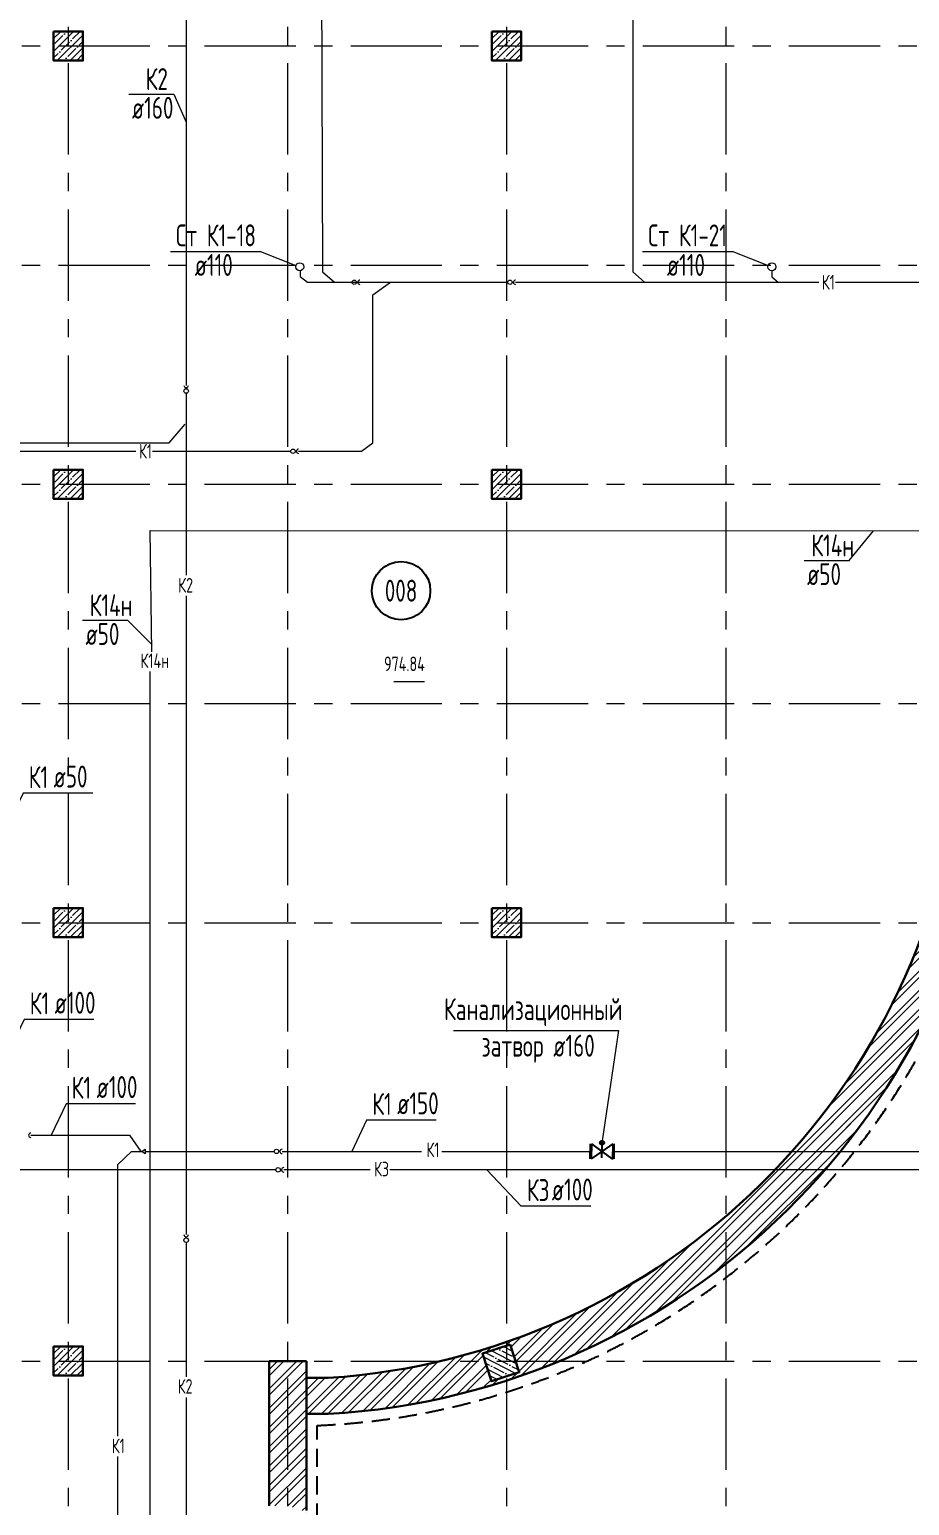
# Model space of a CAD drawing. Header units: millimetres. Extents: x -8689834 to 9419935, y -117443 to 166298.
# Drawn here: x -335702 to -323656, y 104623 to 124826 of the extents above; entities that cross this region are included whole.
import ezdxf
from ezdxf import colors
from ezdxf.entities.mleader import LeaderData, LeaderLine
from ezdxf.enums import TextEntityAlignment as Align
from ezdxf.math import Vec2, Vec3

# ---------------------------------------------------------------- set-up
doc = ezdxf.new("R2010")
doc.units = ezdxf.units.MM
doc.header["$MEASUREMENT"] = 0
doc.linetypes.add('CENTER', pattern=[2, 1.25, -0.25, 0.25, -0.25])
doc.linetypes.add('TRATTEGGIATA', pattern=[0.75, 0.5, -0.25])
doc.layers.get('0').update_dxf_attribs({"color": 250, "lineweight": 9})
for name, color, linetype, lineweight in [('АР_Колонны', 250, 'Continuous', 30), ('АР_Колонны Штрих', 250, 'Continuous', 5), ('АР_Маркер экспликации', 239, 'Continuous', 13), ('АР_МосжилНии_Стены', 127, 'Continuous', 30), ('АР_Номер помещения', 1, 'Continuous', 25), ('АР_Оси', 195, 'Continuous', 9), ('АР_Отметки', 250, 'Continuous', 15), ('АР_Помещения_площадь', 19, 'Continuous', 9), ('АР_стены', 250, 'Continuous', 30), ('АР_Штриховка кирпич', 250, 'Continuous', 9), ('ВК_канализация', 32, 'Continuous', 15)]:
    doc.layers.add(name, color=color, linetype=linetype, lineweight=lineweight)
doc.layers.add('АР_Кровля дорожки', color=245, linetype='Continuous')
doc.styles.add('ISOCPEUR', font='isocpeur.ttf', dxfattribs={"width": 0.7})
doc.styles.get("Standard").update_dxf_attribs({"font": 'isocpeur.ttf', "width": 0.7})

# ---------------------------------------------------------------- blocks, each defined once
blk = doc.blocks.new('*U246')
at = {"layer": 'АР_Номер помещения', "color": 7}
blk.add_circle((-11974.07101150486, -849.2380251303753), 400, dxfattribs=at)
at = {"layer": 'АР_Помещения_площадь', "color": 7}
blk.add_line((-11653.09565166259, -2097.252495448), (-12075.44400804408, -2097.252495448), dxfattribs=at)
at = {"color": 7, "style": 'ISOCPEUR', "width": 0.7, "flags": 1}
blk.add_attdef('КАТЕГОРИЯ', (-499.1655280450395, -2092.186355050572), '', height=250, dxfattribs=at)
at = {"layer": 'АР_Номер помещения', "color": 7, "style": 'ISOCPEUR', "width": 0.7}
blk.add_attdef('НОМЕР_ПОМЕЩЕНИЯ', text='', height=300, dxfattribs=at).set_placement((-11974.07101150777, -849.2380251303753), align=Align.MIDDLE_CENTER)
at = {"layer": 'АР_Помещения_площадь', "color": 7, "lineweight": 30, "width": 0.7, "flags": 104}
blk.add_attdef('ИМЯ_ПОМЕЩЕНИЯ', text='', height=100, dxfattribs=at).set_placement((157.6277002443094, 1217.141369806137), align=Align.MIDDLE_CENTER)
at = {"layer": 'АР_Помещения_площадь', "color": 7, "style": 'ISOCPEUR', "width": 0.7}
blk.add_attdef('ПЛОЩАДЬ_ПОМЕЩЕНИЯ', text='', height=200, dxfattribs=at).set_placement((-11648.2094936894, -1850.74696548065), align=Align.MIDDLE_RIGHT)
blk = doc.blocks.new('A$Cb1ac1438')
at = {"layer": 'АР_Колонны Штрих', "ltscale": 100}
h = blk.add_hatch(dxfattribs=at)
h.set_pattern_fill('ANSI35', color=256, scale=500, angle=161.0398319781508)
h.set_pattern_definition([(206.0398319781508, (898269.906760073, -348997.308166508), (54.8744852097032, -112.3111342341892), []), (206.0398319781508, (898186.3139504915, -348968.589842044), (54.8744852097032, -112.3111342341892), [156.25, -31.25, 0, -31.25])])
h.paths.add_polyline_path([(5719.346614299488, -202.5913746167789), (6097.64448702152, -332.5556754611025), (6227.608787865844, 45.74219726095907), (5849.310915143811, 175.7064981052536)])
h = blk.add_hatch(dxfattribs=at)
h.set_pattern_fill('ANSI35', color=256, scale=500, angle=-72.0645431068729)
h.set_pattern_definition([(332.9354568931271, (-256735.9129927806, 917047.4838722233), (56.87424014611736, 111.3118179161664), []), (332.9354568931271, (-256708.6942039412, 916963.3908433332), (56.87424014611736, 111.3118179161664), [156.25, -31.25, 0, -31.25])])
h.paths.add_polyline_path([(173.2168417862558, -6154.528628895481), (50.03866453003138, -5773.967021993492), (-330.5229423719575, -5897.145199249746), (-207.3447651157039, -6277.70680615172)])
at = {"layer": 'АР_Колонны', "ltscale": 100}
for points in [[(6097.64448702152, -332.5556754611025), (5719.346614299488, -202.5913746167789), (5849.310915143811, 175.7064981052536), (6227.608787865844, 45.74219726095907)], [(50.03866453003138, -5773.967021993492), (173.2168417862558, -6154.528628895481), (-207.3447651157039, -6277.70680615172), (-330.5229423719575, -5897.145199249746)]]:
    blk.add_lwpolyline(points, close=True, dxfattribs=at)
blk = doc.blocks.new('_DotSmall')
at = {"color": 0, "linetype": 'ByBlock', "const_width": 0.5}
blk.add_lwpolyline([(-0.0625, 0, 1), (0.0625, 0, 1)], format="xyb", close=True, dxfattribs=at)
blk = doc.blocks.new('Подложка')
at = {"layer": 'АР_Колонны Штрих', "ltscale": 100}
h = blk.add_hatch(dxfattribs=at)
h.set_pattern_fill('ANSI35', scale=500)
h.set_pattern_definition([(45, (-1292424.170391682, 164672.1571121852), (-88.38834764831844, 88.38834764831844), []), (45, (-1292335.782044182, 164672.1571121852), (-88.38834764831844, 88.38834764831844), [156.25, -31.25, 0, -31.25])])
h.paths.add_polyline_path([(-334972.0711264507, 124800.6824583525), (-335372.0711264507, 124800.6824583525), (-335372.0711264507, 124400.6824583525), (-334972.0711264507, 124400.6824583525)])
h = blk.add_hatch(dxfattribs=at)
h.set_pattern_fill('ANSI35', scale=500)
h.set_pattern_definition([(45, (-1286424.170391682, 164672.1571121852), (-88.38834764831844, 88.38834764831844), []), (45, (-1286335.782044182, 164672.1571121852), (-88.38834764831844, 88.38834764831844), [156.25, -31.25, 0, -31.25])])
h.paths.add_polyline_path([(-328972.0711264506, 124800.6824583525), (-329372.0711264506, 124800.6824583525), (-329372.0711264506, 124400.6824583525), (-328972.0711264506, 124400.6824583525)])
h = blk.add_hatch(dxfattribs=at)
h.set_pattern_fill('ANSI35', scale=500)
h.set_pattern_definition([(45, (-1292424.170391682, 158672.1571121852), (-88.38834764831844, 88.38834764831844), []), (45, (-1292335.782044182, 158672.1571121852), (-88.38834764831844, 88.38834764831844), [156.25, -31.25, 0, -31.25])])
h.paths.add_polyline_path([(-334972.0711264507, 118800.6824583525), (-335372.0711264507, 118800.6824583525), (-335372.0711264507, 118400.6824583525), (-334972.0711264507, 118400.6824583525)])
h = blk.add_hatch(dxfattribs=at)
h.set_pattern_fill('ANSI35', scale=500)
h.set_pattern_definition([(45, (-1286424.170391682, 158672.1571121852), (-88.38834764831844, 88.38834764831844), []), (45, (-1286335.782044182, 158672.1571121852), (-88.38834764831844, 88.38834764831844), [156.25, -31.25, 0, -31.25])])
h.paths.add_polyline_path([(-328972.0711264506, 118800.6824583525), (-329372.0711264506, 118800.6824583525), (-329372.0711264506, 118400.6824583525), (-328972.0711264506, 118400.6824583525)])
h = blk.add_hatch(dxfattribs=at)
h.set_pattern_fill('ANSI35', scale=500)
h.set_pattern_definition([(45, (-1292424.170391682, 152672.1571121852), (-88.38834764831844, 88.38834764831844), []), (45, (-1292335.782044182, 152672.1571121852), (-88.38834764831844, 88.38834764831844), [156.25, -31.25, 0, -31.25])])
h.paths.add_polyline_path([(-334972.0711264507, 112800.6824583525), (-335372.0711264507, 112800.6824583525), (-335372.0711264507, 112400.6824583525), (-334972.0711264507, 112400.6824583525)])
h = blk.add_hatch(dxfattribs=at)
h.set_pattern_fill('ANSI35', scale=500)
h.set_pattern_definition([(45, (-1286424.170391682, 152672.1571121852), (-88.38834764831844, 88.38834764831844), []), (45, (-1286335.782044182, 152672.1571121852), (-88.38834764831844, 88.38834764831844), [156.25, -31.25, 0, -31.25])])
h.paths.add_polyline_path([(-328972.0711264506, 112800.6824583525), (-329372.0711264506, 112800.6824583525), (-329372.0711264506, 112400.6824583525), (-328972.0711264506, 112400.6824583525)])
h = blk.add_hatch(dxfattribs=at)
h.set_pattern_fill('ANSI35', scale=500)
h.set_pattern_definition([(45, (-1292424.170391682, 146672.1571121852), (-88.38834764831844, 88.38834764831844), []), (45, (-1292335.782044182, 146672.1571121852), (-88.38834764831844, 88.38834764831844), [156.25, -31.25, 0, -31.25])])
h.paths.add_polyline_path([(-334972.0711264507, 106800.6824583525), (-335372.0711264507, 106800.6824583525), (-335372.0711264507, 106400.6824583525), (-334972.0711264507, 106400.6824583525)])
at = {"layer": 'АР_Штриховка кирпич', "ltscale": 100}
h = blk.add_hatch(dxfattribs=at)
h.set_pattern_fill('ANSI32', scale=500)
h.set_pattern_definition([(45, (-1298551.721179725, 164426.8594320829), (-132.5825214724777, 132.5825214724777), []), (45, (-1298463.332832225, 164426.8594320829), (-132.5825214724777, 132.5825214724777), [])])
h.paths.add_polyline_path([(-322946.1180642748, 112648.224219518), (-322961.2216596514, 112600.6824583525), (-323172.0711264503, 112600.6824583525), (-323199.1559286597, 112732.6939443187)], flags=16)
h.paths.add_polyline_path([(-323382.9205932492, 112600.6824583525), (-323324.9686016155, 112776.5329568123), (-323198.5888596172, 112734.3445592263), (-323172.0711264503, 112600.6824583525)], flags=16)
h.paths.add_polyline_path([(-323072.9704356921, 112268.2411963662), (-323199.3501776903, 112310.4295939522), (-323172.0711264503, 112600.6824583525), (-322961.2216596514, 112600.6824583525)], flags=16)
h.paths.add_polyline_path([(-323198.7831086478, 112312.0802088598), (-323451.8209730327, 112396.5499336605), (-323382.9205932493, 112600.6824583525), (-323172.0711264503, 112600.6824583525)], flags=16)
edge = h.paths.add_edge_path()
edge.add_line((-322067.0711264503, 115850.6824583481), (-322937.0711264506, 115850.6824583765))
edge.add_arc((-1477104.667928795, 115380.6824575035), 1154167.692499015, -0.02333197960928146, 0.023331979694489746, ccw=False)
edge.add_arc((-332221.3052867504, 115664.1989911303), 9314.761999561275, 321.68271989326865, 355.35999482408715, ccw=False)
edge.add_line((-324913.0416397232, 109888.9004210118), (-324376.4676794859, 109758.9389800894))
edge.add_arc((-332173.8220975739, 115605.6691985809), 9745.921719832271, 323.1361487127608, 355.9107374150291)
edge.add_line((-322452.7118934882, 114910.6824583331), (-322452.7118934878, 115210.6824583402))
edge.add_line((-322452.7118934878, 115210.6824583402), (-322067.0711264503, 115210.6824583525))
edge.add_line((-322067.0711264503, 115210.6824583525), (-322067.0711264503, 115850.6824583481))
h = blk.add_hatch(dxfattribs=at)
h.set_pattern_fill('ANSI32', scale=500)
h.set_pattern_definition([(45, (-1298418.673593336, 164822.7913692372), (-132.5825214724777, 132.5825214724777), []), (45, (-1298330.285245836, 164822.7913692372), (-132.5825214724777, 132.5825214724777), [])])
h.paths.add_polyline_path([(-328782.1922958228, 102375.6824583525), (-329292.1922958228, 101865.6824583525), (-329292.1922958228, 99715.68245835253), (-331012.0361820102, 99715.68245835253), (-331012.0361820101, 98935.68245835259), (-329682.0012375686, 98935.68245835253), (-329682.0012375687, 93215.35490996396), (-329172.0711264507, 93215.35490996396), (-329172.0711264506, 98935.68245835247), (-326172.0711264504, 98935.68245835253), (-326172.0361820101, 97157.1086185961), (-325662.0361820112, 97157.1086185961), (-325662.036182011, 99445.8378912746), (-328782.1922958228, 99445.68245835253)])
h.paths.add_polyline_path([(-329172.0711264506, 106811.5015921848), (-329172.0711264506, 106600.6824583525), (-329460.5545658352, 106575.5444848357), (-329502.718766466, 106702.0333479182)], flags=16)
h.paths.add_polyline_path([(-329123.7855920562, 106828.3533511282), (-329039.4553213065, 106575.370016665), (-329172.0711264506, 106600.6824583525), (-329172.0711264506, 106811.5015921848)], flags=16)
h.paths.add_polyline_path([(-329172.0711264505, 106389.8633245202), (-329377.8847872713, 106322.0236910044), (-329462.2150580211, 106575.0070254675), (-329172.0711264505, 106600.6824583525)], flags=16)
h.paths.add_polyline_path([(-329172.0711264506, 106389.8633245203), (-329172.0711264506, 106600.6824583525), (-329041.1158134926, 106574.8325572968), (-328998.9516128617, 106448.3436942143)], flags=16)
h.paths.add_polyline_path([(-332101.1061155543, 104554.3739539081), (-331912.1922958226, 104554.3739539081), (-331912.1922958226, 103474.4889956772), (-332101.1061155543, 103474.4889956772)], flags=17)
edge = h.paths.add_edge_path()
edge.add_line((-332422.192295823, 104619.3739539081), (-332101.1061155544, 104619.3739539081))
edge.add_line((-332101.1061155544, 104619.3739539081), (-332101.1061155543, 103409.4889956772))
edge.add_line((-332101.1061155543, 103409.4889956772), (-332422.1922958228, 103409.4889956772))
edge.add_line((-332422.1922958228, 103409.4889956772), (-332422.1922958227, 98935.4897598165))
edge.add_line((-332422.1922958227, 98935.4897598165), (-331011.9628120004, 98935.71915412537))
edge.add_line((-331011.9628120004, 98935.71915412537), (-331012.1095520199, 99715.64576257975))
edge.add_line((-331012.1095520199, 99715.64576257975), (-331642.1922958228, 99715.56315136206))
edge.add_line((-331642.1922958228, 99715.56315136206), (-331642.1922958228, 101865.6824583525))
edge.add_line((-331642.1922958228, 101865.6824583525), (-329292.1922958228, 101865.6824583525))
edge.add_line((-329292.1922958228, 101865.6824583525), (-328782.1922958228, 102375.6824583525))
edge.add_line((-328782.1922958228, 102375.6824583525), (-331911.7639104379, 102375.6824583525))
edge.add_line((-331911.7639104379, 102375.6824583525), (-331912.1922958228, 105875.9435017856))
edge.add_line((-331912.1922958228, 105875.9435017856), (-331612.1922957873, 105875.9435017877))
edge.add_arc((-332173.8220975736, 115605.6691985811), 9745.92171983219, 273.3036233390724, 293.0807652531338)
edge.add_arc((-332173.8220975742, 115605.6691985818), 9745.92171983306, 293.0807652531357, 323.7250383778538)
edge.add_line((-324316.7875196856, 109839.3880910588), (-324909.4967909608, 109893.3890281035))
edge.add_arc((-332221.3052866729, 115664.1989910304), 9314.761999438475, 273.74937375992903, 321.7179014208314, ccw=False)
edge.add_line((-331612.1922958228, 106369.3739539164), (-331912.1922956888, 106369.373953908))
edge.add_line((-331912.1922956888, 106369.373953908), (-331912.1922958228, 106600.6824583525))
edge.add_line((-331912.1922958228, 106600.6824583525), (-332422.192295823, 106600.6824583525))
edge.add_line((-332422.192295823, 106600.6824583525), (-332422.192295823, 104619.3739539081))
at = {"color": 7, "linetype": 'TRATTEGGIATA', "ltscale": 500}
blk.add_line((-331764.4556313186, 102525.7749494389), (-331764.3791704424, 105718.2214402125), dxfattribs=at)
blk.add_arc((-332173.8220975736, 115605.6691985808), 9895.921719831927, 272.3712849375702, 356.8430181081399, dxfattribs=at)
at = {"layer": 'АР_Колонны', "color": 7, "ltscale": 100}
for points in [[(-335372.0711264507, 124800.6824583525), (-334972.0711264507, 124800.6824583525), (-334972.0711264507, 124400.6824583525), (-335372.0711264507, 124400.6824583525)], [(-329372.0711264506, 124800.6824583525), (-328972.0711264506, 124800.6824583525), (-328972.0711264506, 124400.6824583525), (-329372.0711264506, 124400.6824583525)], [(-335372.0711264507, 118800.6824583525), (-334972.0711264507, 118800.6824583525), (-334972.0711264507, 118400.6824583525), (-335372.0711264507, 118400.6824583525)], [(-329372.0711264506, 118800.6824583525), (-328972.0711264506, 118800.6824583525), (-328972.0711264506, 118400.6824583525), (-329372.0711264506, 118400.6824583525)], [(-335372.0711264507, 112800.6824583525), (-334972.0711264507, 112800.6824583525), (-334972.0711264507, 112400.6824583525), (-335372.0711264507, 112400.6824583525)], [(-329372.0711264506, 112800.6824583525), (-328972.0711264506, 112800.6824583525), (-328972.0711264506, 112400.6824583525), (-329372.0711264506, 112400.6824583525)], [(-335372.0711264507, 106800.6824583525), (-334972.0711264507, 106800.6824583525), (-334972.0711264507, 106400.6824583525), (-335372.0711264507, 106400.6824583525)]]:
    blk.add_lwpolyline(points, close=True, dxfattribs=at)
at = {"layer": 'АР_МосжилНии_Стены', "color": 7, "ltscale": 100}
for p, q in [((-332422.1922958228, 104619.3739539081), (-332422.1922958228, 106600.6824583525)), ((-331912.1922958228, 106600.6824583609), (-332422.192295823, 106600.6824583609)), ((-331912.1922958227, 104554.3739539081), (-331912.1922958228, 106600.6824583525))]:
    blk.add_line(p, q, dxfattribs=at)
for points in [[(-331612.1922956888, 106369.373953908), (-331912.1922956888, 106369.373953908)], [(-331612.1922958228, 105875.9435017856), (-331912.1922958228, 105875.9435017856)]]:
    blk.add_lwpolyline(points, dxfattribs=at)
for centre, radius, start, end in [((-332221.305286749, 115664.1989911299), 9314.761999559945, 273.7493737590794, 355.3599948243836), ((-332173.8220975735, 115605.6691985808), 9745.921719831898, 273.3036233407794, 355.9107374146807)]:
    blk.add_arc(centre, radius, start, end, dxfattribs=at)
at = {"layer": 'АР_Оси', "color": 7, "linetype": 'CENTER', "ltscale": 1000}
for p, q in [((-335172.0711264507, 134363.1513644526), (-335172.0711264507, 78630.80280076223)), ((-332172.0711264507, 134363.1513644527), (-332172.0711264507, 78630.80280076223)), ((-329172.0711264506, 134363.1513644526), (-329172.0711264506, 78630.80280076223)), ((-326172.0711264504, 134363.1513644527), (-326172.0711264504, 78630.80280076223)), ((-359305.7650579241, 124600.6824583525), (-276127.3630032049, 124600.6824583525)), ((-359305.7650579241, 121600.6824583525), (-276127.3630032049, 121600.6824583525)), ((-359305.7650579241, 118600.6824583525), (-276127.3630032049, 118600.6824583525)), ((-359305.7650579241, 115600.6824583525), (-276127.3630032049, 115600.6824583525)), ((-359305.7650579241, 112600.6824583525), (-276127.3630032049, 112600.6824583525)), ((-359305.7650579241, 106600.6824583525), (-276127.3630032049, 106600.6824583525))]:
    blk.add_line(p, q, dxfattribs=at)
at = {"layer": 'АР_Маркер экспликации', "color": 7}
ref = blk.add_blockref('*U246', (-318641.7436568235, 117994.1904622141), dxfattribs=at)
ref.add_attrib('НОМЕР_ПОМЕЩЕНИЯ', '008', dxfattribs={"layer": 'АР_Номер помещения', "color": 7, "height": 300, "style": 'ISOCPEUR', "width": 0.7}).set_placement((-330615.8146683313, 117144.9524370837), align=Align.MIDDLE_CENTER)
ref.add_attrib('ПЛОЩАДЬ_ПОМЕЩЕНИЯ', '974.84', dxfattribs={"layer": 'АР_Помещения_площадь', "color": 7, "height": 200, "style": 'ISOCPEUR', "width": 0.7}).set_placement((-330289.9531505129, 116143.4434967334), align=Align.MIDDLE_RIGHT)
at = {"layer": 'АР_стены', "color": 7, "ltscale": 100}
blk.add_blockref('A$Cb1ac1438', (-329172.0711264506, 112600.6824583525), dxfattribs=at)
at = {"layer": 'АР_Отметки', "color": 7}
ml = blk.add_multileader_mtext('Standard', dxfattribs=at)
ml.set_content('{\\W0.8;-2,430}', color=7, style='ISOCPEUR')
ml.set_leader_properties(color=256, linetype='Continuous', lineweight=-1)
ml.set_arrow_properties(name='DOTSMALL')
ml.build(insert=Vec2(0, 0))
ml.multileader.update_dxf_attribs({"has_text_frame": 1, "text_left_attachment_type": 4, "text_right_attachment_type": 4, "dogleg_length": 100, "arrow_head_size": 180})
ctx = ml.context
ctx.base_point, ctx.char_height, ctx.arrow_head_size, ctx.landing_gap_size, ctx.plane_origin = Vec3(-336711.8860226227, 117132.6558246998), 250, 180, 50, Vec3(-335659.1926379816, 115477.4824299914)
ctx.left_attachment, ctx.right_attachment = 4, 4
notes = []
notes.append((ctx, [(0, (0, 0, 0), (0, 0), (1, 0), 1, [])]))
ctx.mtext.insert, ctx.mtext.width, ctx.mtext.line_spacing_style, ctx.mtext.flow_direction = Vec3(-336661.8860226227, 117465.9891580332), 852.6970314602484, 2, 5
for ctx, leaders in notes:
    for number, flags, end, landing, length, lines in leaders:
        leader = LeaderData()
        leader.index, (leader.has_last_leader_line, leader.has_dogleg_vector, leader.attachment_direction) = number, flags
        leader.last_leader_point, leader.dogleg_vector, leader.dogleg_length = Vec3(end), Vec3(landing), length
        for number, points, colour, breaks in lines:
            line = LeaderLine()
            line.index, line.vertices, line.color, line.breaks = number, Vec3.list(points), colors.encode_raw_color(colour), breaks
            leader.lines.append(line)
        ctx.leaders.append(leader)

msp = doc.modelspace()

# ---------------------------------------------------------------- block references
at = {"layer": 'АР_Кровля дорожки', "color": 7}
msp.add_blockref('Подложка', (0, 0), dxfattribs=at)

# ---------------------------------------------------------------- next in the draw order: linework, layer by layer
at = {"layer": 'АР_Кровля дорожки', "color": 7, "ltscale": 500}
for points in [[(-328028.9827461125, 109573.588110904), (-328030.6400951177, 109367.1101425231)], [(-328010.9524528304, 109573.4433860751), (-328012.6098018356, 109366.9654176943)], [(-328010.9524528304, 109573.4433860751), (-327865.6088536652, 109470.2044018847)], [(-327866.0329259091, 109380.2708465415), (-327865.1847814272, 109560.1379572237)], [(-327719.1156767317, 109571.8055770105), (-327865.6088536651, 109470.2044018847)], [(-327719.1156767317, 109571.8055770105), (-327719.7758976732, 109365.3220126749)], [(-327704.1487349034, 109572.6691394869), (-327704.8089558448, 109366.1855751513)], [(-327865.6088536652, 109470.2044018847), (-328012.6098018356, 109366.9654176943)], [(-327865.6088536651, 109470.2044018847), (-327719.7758976732, 109365.3220126749)]]:
    msp.add_lwpolyline(points, dxfattribs=at)
at = {"layer": 'АР_Кровля дорожки', "color": 1, "ltscale": 500}
msp.add_lwpolyline([(-327857.7834593207, 109602.6844399348), (-327884.2618329357, 109581.9939363222), (-327840.808951268, 109590.1350959134), (-327873.0616784096, 109566.3890998429)], dxfattribs=at)
at = {"layer": 'АР_Кровля дорожки', "color": 7, "ltscale": 500}
msp.add_circle((-327865.0535371903, 109587.9710943649), 27.83344657364375, dxfattribs=at)
at = {"layer": 'ВК_канализация', "color": 6, "lineweight": 13, "ltscale": 500}
for points in [[(-332097.1798539991, 126786.9050817371), (-332567.907029712, 126786.9050817371), (-333557.5044538672, 126092.0125077278), (-333557.5044538672, 119954.6127700547)], [(-333557.6786339558, 119907.9399069833), (-333557.6786339558, 119924.6677397994)], [(-333557.5044538672, 119847.8849372386), (-333557.5044538672, 117355.9269914944)], [(-346523.4069587523, 119168.7241313455), (-333790.5582404514, 119168.7241313455), (-333571.8711411827, 119425.5100626666)], [(-333557.5044538672, 117073.5725193594), (-333557.5044538672, 108331.5685523578)], [(-333557.5044538672, 108284.8407195418), (-333557.5044538672, 108301.5685523578)], [(-333557.5044538672, 108224.8407195418), (-333557.5044538672, 106381.9810897212)], [(-333557.5044538672, 106099.6266175862), (-333552.6074270178, 101090.3965059066)]]:
    msp.add_lwpolyline(points, dxfattribs=at)
at = {"layer": 'ВК_канализация', "color": 244, "lineweight": 13, "ltscale": 500, "true_color": 0x991b1e}
for points in [[(-331706.2456309917, 125489.4701963825), (-331690.2656065827, 121509.9913817002), (-331528.5938969115, 121366.3036498367)], [(-327443.2133550955, 125498.6685417772), (-327443.2133550955, 121509.9913817002), (-327281.5416454242, 121366.3036498367)], [(-331995.9813227833, 121523.3492417576), (-331995.9813227833, 121444.0389114267), (-331897.1053470201, 121366.3036498367), (-329155.3432936345, 121366.3036498367)], [(-325540.1392781242, 121522.8667515814), (-325540.1392781242, 121441.0240749046), (-325455.5440674676, 121366.3036498367)], [(-332018.6154608185, 119052.8593664647), (-331157.5999318082, 119052.8593664647), (-331002.2883987059, 119169.8735817387), (-331002.2883987059, 121195.0163583013), (-330759.5733700877, 121366.3036498367)], [(-331226.0912096319, 121366.3036498367), (-331209.3633768158, 121366.3036498367)], [(-329095.3432936345, 121366.3036498367), (-329078.6154608184, 121366.3036498367)], [(-329050.7479632981, 121366.3036498367), (-324898.8441403047, 121366.3036498367)], [(-324670.9648620137, 121366.3036498367), (-321315.7738978015, 121366.3036498367)], [(-344026.9793772266, 119052.8593664647), (-334245.7212639856, 119052.8593664647)], [(-334017.8419856946, 119052.8593664647), (-332125.3432936346, 119052.8593664647)], [(-332065.3432936346, 119052.8593664647), (-332048.6154608185, 119052.8593664647)], [(-335685.4931545723, 109690.9480189786), (-334597.5702040293, 109690.9480189786)], [(-334597.5702040293, 109690.9480189786), (-334335.5590777821, 109690.9480189786), (-334178.8709097606, 109470.2044018847)], [(-334306.0366056818, 109470.2044018847), (-334493.8845795151, 109291.5547491968)], [(-334306.0366056818, 109470.2044018847), (-334164.4348419015, 109470.2044018847)], [(-334117.0815812663, 109470.2044018847), (-332350.9191701737, 109470.2044018847)], [(-332290.9191701737, 109470.2044018847), (-332274.1913373576, 109470.2044018847)], [(-332244.1913373576, 109470.2044018847), (-330335.8017346655, 109470.2044018847)], [(-330059.7356311367, 109470.2044018847), (-328029.8125822865, 109470.2044018847)], [(-327704.4764531991, 109470.1755081375), (-322709.9221972395, 109470.2044018847)], [(-334493.8845795151, 105570.7869619989), (-334493.8845795151, 109291.5547491968)], [(-334493.8845795151, 99404.6407353289), (-334493.8845795151, 105294.9862599528)]]:
    msp.add_lwpolyline(points, dxfattribs=at)
at = {"layer": 'ВК_канализация', "color": 18, "lineweight": 13, "ltscale": 500, "true_color": 0x000000}
for points in [[(-334342.1828260929, 123941.3704562572), (-333725.1939598175, 123941.3704562572), (-333557.5044538672, 123556.2331232419)], [(-333773.5622364014, 121787.1942669717), (-332539.5845038506, 121787.1942669717), (-332054.4864261691, 121597.8637807363)], [(-327310.4510017863, 121787.1942669717), (-326076.4732692355, 121787.1942669717), (-325591.375191554, 121597.8637807363)], [(-325099.7824818125, 117557.9340641945), (-324482.7936155371, 117557.9340641945), (-324147.3581491741, 117966.122573756)], [(-334837.1547721635, 114371.126658648), (-335789.6936995068, 114371.126658648), (-335992.5336150227, 113943.1680009239)], [(-334823.2533671204, 111275.6786357507), (-335775.7922944637, 111275.6786357507), (-335978.6322099796, 110847.7199780266)], [(-329898.3523610965, 111124.0763055897), (-327639.1286599208, 111124.0763055897), (-327861.0034632924, 109615.5082991901)], [(-334249.47197524, 110121.2685713691), (-335202.0109025833, 110121.2685713691), (-335404.8508180992, 109693.309913645)], [(-330134.6176931524, 109898.1630596088), (-331087.1566204957, 109898.1630596088), (-331289.9965360116, 109470.2044018847)], [(-334117.0815812663, 109501.711312992), (-334117.0815812663, 109438.6974907774), (-334164.4348419015, 109470.2044018847), (-334117.0815812663, 109501.711312992)], [(-328017.1388625276, 108719.1136516801), (-328969.6777898708, 108719.1136516801), (-329444.0452238417, 109217.866614254)]]:
    msp.add_lwpolyline(points, dxfattribs=at)
at = {"layer": 'ВК_канализация', "color": 152, "lineweight": 13, "ltscale": 500, "true_color": 0x2776bb}
for points in [[(-334026.9437018652, 116307.9296103104), (-334048.3793622407, 117966.8743841904), (-318291.0876620715, 117965.6778918223)], [(-334051.3661246179, 97289.07587636821), (-334051.3661246179, 116037.2226441458)]]:
    msp.add_lwpolyline(points, dxfattribs=at)
at = {"layer": 'ВК_канализация', "color": 18, "lineweight": 13, "ltscale": 500, "true_color": 0x000000, "elevation": -0.5733125667095703}
msp.add_lwpolyline([(-334977.3054753785, 116739.0408391135), (-334360.3166091031, 116739.0408391135), (-334024.9375972026, 116403.7482725494)], dxfattribs=at)
at = {"layer": 'ВК_канализация', "color": 30, "lineweight": 13, "ltscale": 500, "true_color": 0xf26722}
for points in [[(-332328.7457293263, 109217.866614254), (-339656.3365065483, 109217.866614254)], [(-332268.7457293263, 109217.866614254), (-332252.0178965102, 109217.866614254)], [(-331040.3046653108, 109217.866614254), (-332222.0178965102, 109217.866614254)], [(-322723.4382729339, 109217.866614254), (-330767.5334158717, 109217.866614254)]]:
    msp.add_lwpolyline(points, dxfattribs=at)
at = {"layer": 'ВК_канализация', "color": 244, "lineweight": 13, "ltscale": 500, "true_color": 0x991b1e}
for centre, radius in [((-332003.2505127393, 121577.8667515814), 55), ((-325540.1392781242, 121577.8667515814), 55), ((-331256.0912096319, 121366.3036498367), 30), ((-329125.3432936345, 121366.3036498367), 30), ((-332095.3432936346, 119052.8593664647), 30), ((-332320.9191701737, 109470.2044018847), 30)]:
    msp.add_circle(centre, radius, dxfattribs=at)
at = {"layer": 'ВК_канализация', "color": 6, "lineweight": 13, "ltscale": 500}
for centre in [(-333557.6786339558, 119877.9399069833), (-333557.5044538672, 108254.8407195418)]:
    msp.add_circle(centre, 30, dxfattribs=at)
at = {"layer": 'ВК_канализация', "color": 30, "lineweight": 13, "ltscale": 500, "true_color": 0xf26722}
msp.add_circle((-332298.7457293263, 109217.866614254), 30, dxfattribs=at)
at = {"layer": 'ВК_канализация', "color": 244, "lineweight": 13, "ltscale": 500, "true_color": 0x991b1e}
for centre in [(-331179.3633768158, 121366.3036498367), (-329048.6154608184, 121366.3036498367), (-332018.6154608185, 119052.8593664647), (-335685.4931545723, 109690.9480189786), (-332244.1913373576, 109470.2044018847)]:
    msp.add_arc(centre, 30, 90, 270, dxfattribs=at)
at = {"layer": 'ВК_канализация', "color": 6, "lineweight": 13, "ltscale": 500}
for centre in [(-333557.6786339558, 119954.6677397994), (-333557.5044538672, 108331.5685523578)]:
    msp.add_arc(centre, 30, 180, 0, dxfattribs=at)
at = {"layer": 'ВК_канализация', "color": 30, "lineweight": 13, "ltscale": 500, "true_color": 0xf26722}
msp.add_arc((-332222.0178965102, 109217.866614254), 30, 90, 270, dxfattribs=at)

# ---------------------------------------------------------------- next in the draw order: texts
at = {"layer": 'ВК_канализация', "color": 18, "ltscale": 100, "true_color": 0x000000, "attachment_point": 4, "style": 'ISOCPEUR'}
for s, insert, char_height, width in [('К2', (-334111.7779110236, 124147.7550438373), 300, 5891.510193615686), ('\\pxi-1,l1,t1,5;ø160', (-334300.81580941, 123754.6492994973), 300, 7500), ('Ст К1-18', (-333696.9768114855, 122007.9875465094), 300, 5891.510193615686), ('Ст К1-21', (-327233.8655768704, 122007.9875465094), 300, 5891.510193615686), ('\\pxi-1,l1,t1,5;ø110', (-333440.9533539173, 121603.353650043), 300, 7500), ('\\pxi-1,l1,t1,5;ø110', (-326977.8421193023, 121603.353650043), 300, 7500), ('К1', (-324856.5947079747, 121366.3036498367), 200, 5891.510193615686), ('К1', (-334203.4718316556, 119052.8593664647), 200, 5891.510193615686), ('К14н', (-325000.7871661131, 117764.3186517746), 300, 5891.510193615686), ('\\pxi-1,l1,t1,5;ø50', (-325058.4154651296, 117371.2129074345), 300, 7500), ('К2', (-333666.4038835283, 117219.065532171, -0.5733125667095703), 200, 5891.510193615686), ('К14н', (-334878.3101596791, 116945.4254266936, -0.5733125667095703), 300, 5891.510193615686), ('\\pxi-1,l1,t1,5;ø50', (-334935.9384586956, 116552.3196823535, -0.5733125667095703), 300, 7500), ('К14н', (-334182.1549795097, 116185.9656433601, -0.5733125667095703), 200, 5891.510193615686), ('\\pxi-1,l1,t1,5;ø50', (-335372.6596712565, 114600.6731027655), 300, 7500), ('К1', (-335713.1082745909, 114591.9199381857), 300, 5891.510193615686), ('К1', (-335699.2068695478, 111496.4719152884), 300, 5891.510193615686), ('\\pxi-1,l1,t1,5;ø100', (-335358.7582662134, 111505.2250798681), 300, 7500), ('\\pxqc;Канализационный\\P затвор ø160', (-329974.0321074887, 111126.1290625923), 300, 2334.903447567951), ('К1', (-335125.4254776674, 110342.0618509068), 300, 5891.510193615686), ('\\pxi-1,l1,t1,5;ø100', (-334784.976874333, 110350.8150154866), 300, 7500), ('К1', (-331010.5711955798, 110118.9563391465), 300, 5891.510193615686), ('\\pxi-1,l1,t1,5;ø150', (-330670.1225922454, 110127.7095037262), 300, 7500), ('К1', (-330269.1350679988, 109491.3499166378), 200, 5891.510193615686), ('К3', (-330985.4955858141, 109228.1691384293), 200, 5891.510193615686), ('\\pxi-1,l1,t1,5;ø100', (-328552.6437616206, 108948.6600957975), 300, 7500), ('К3', (-328893.0923649549, 108939.9069312178), 300, 5891.510193615686), ('К2', (-333673.8148381779, 106253.0450761843, -0.5733125667095703), 200, 5891.510193615686), ('К1', (-334576.0735586271, 105438.4384433393), 200, 5891.510193615686)]:
    msp.add_mtext(s, dxfattribs=dict(at, insert=insert, char_height=char_height, width=width))

doc.saveas('drawing.dxf')
